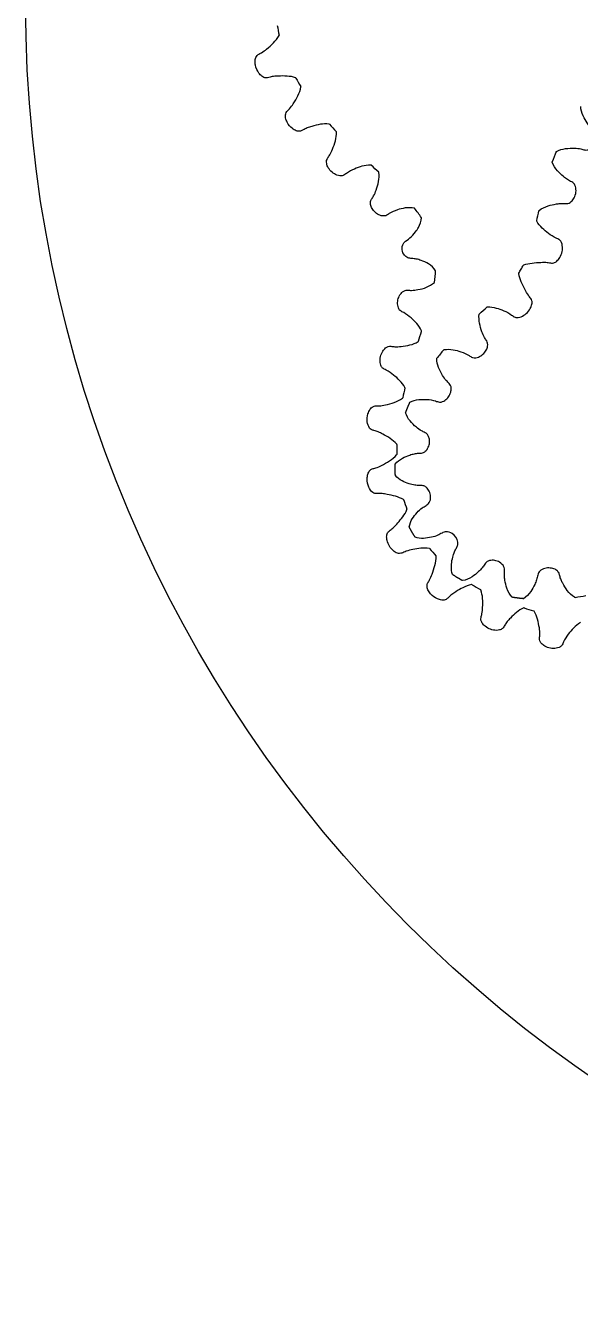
# Model space of a CAD drawing. Header units: inches. Extents: x -3 to 3, y -3 to 3.
# Drawn here: x -3 to -1.724, y -3 to -0.052 of the extents above; entities that cross this region are included whole.
import ezdxf

# ---------------------------------------------------------------- set-up
doc = ezdxf.new("R2010")
doc.units = ezdxf.units.IN
doc.header["$LTSCALE"] = 0.03937
doc.header["$MEASUREMENT"] = 0
doc.layers.add('thingiverse', color=18, linetype='Continuous', true_color=0x000000)

msp = doc.modelspace()

# ---------------------------------------------------------------- linework, layer by layer
at = {"layer": 'thingiverse'}
for points in [[(-2.4171, -0.0752), (-2.4168, -0.0747), (-2.4169, -0.0741)], [(-2.3784, -0.173), (-2.3786, -0.1725), (-2.3792, -0.1723)], [(-2.3668, -0.1936), (-2.3667, -0.1931), (-2.367, -0.1926)], [(-2.3013, -0.2793), (-2.3017, -0.2788), (-2.3022, -0.2788)], [(-2.2852, -0.2972), (-2.2852, -0.2967), (-2.2856, -0.2963)], [(-1.7798, -0.3428), (-1.7796, -0.3423), (-1.7791, -0.342)], [(-2.2053, -0.3737), (-2.2057, -0.3733), (-2.2062, -0.3733)], [(-1.7885, -0.367), (-1.7887, -0.3665), (-1.7885, -0.366)], [(-2.1872, -0.3906), (-2.1872, -0.3901), (-2.1876, -0.3897)], [(-1.8192, -0.4783), (-1.8191, -0.4778), (-1.8186, -0.4775)], [(-1.8241, -0.5027), (-1.8244, -0.5022), (-1.8243, -0.5017)], [(-1.8552, -0.6038), (-1.855, -0.6033), (-1.8544, -0.6031)], [(-1.8659, -0.6231), (-1.8661, -0.6225), (-1.8657, -0.622)], [(-1.9387, -0.6999), (-1.9383, -0.6995), (-1.9377, -0.6995)], [(-1.9568, -0.7168), (-1.9568, -0.7163), (-1.9564, -0.7159)], [(-2.0894, -0.7562), (-2.0892, -0.7557), (-2.0894, -0.7551)], [(-2.0972, -0.7797), (-2.0968, -0.7794), (-2.0966, -0.7789)], [(-2.0544, -0.8188), (-2.0544, -0.8183), (-2.054, -0.8179)], [(-2.0383, -0.7986), (-2.0379, -0.7982), (-2.0374, -0.7981)], [(-2.1331, -0.9096), (-2.1327, -0.9092), (-2.1326, -0.9087)], [(-2.1275, -0.8861), (-2.1274, -0.8855), (-2.1276, -0.885)], [(-2.1461, -1.0166), (-2.1461, -1.016), (-2.1465, -1.0156)], [(-2.1466, -1.0402), (-2.1462, -1.0398), (-2.1462, -1.0392)], [(-2.1302, -1.1442), (-2.1304, -1.1436), (-2.1309, -1.1433)], [(-2.1231, -1.1663), (-2.1229, -1.1657), (-2.1231, -1.1652)], [(-2.0707, -1.256), (-2.0711, -1.2555), (-2.0716, -1.2554)], [(-2.0557, -1.2737), (-2.0557, -1.2731), (-2.0561, -1.2727)], [(-1.9732, -1.339), (-1.9737, -1.3387), (-1.9743, -1.3388)], [(-1.9529, -1.3511), (-1.9531, -1.3505), (-1.9536, -1.3503)], [(-1.7363, -1.3682), (-1.7368, -1.3683), (-1.7373, -1.368)], [(-1.8533, -1.3925), (-1.8539, -1.3923), (-1.8544, -1.3925)], [(-1.8304, -1.4), (-1.8307, -1.3995), (-1.8312, -1.3994)]]:
    msp.add_lwpolyline(points, dxfattribs=at)
at = {"layer": 'thingiverse', "color": 1, "true_color": 0xff0000}
msp.add_circle((0, 0), 3, dxfattribs=at)
at = {"layer": 'thingiverse'}
for centre, radius, start, end in [((-2.089, 0.002), 0.3366, 189.2964, 193.0709), ((-1.9667, 0.0538), 0.47, 208.8521, 211.6098), ((-1.6725, 0.2853), 0.8451, 221.9213, 223.4899), ((-1.2157, -0.5687), 0.6076, 158.1717, 160.5145), ((-2.0274, -0.5165), 0.193, 326.8854, 330.0026), ((-2.0274, -0.5165), 0.193, 329.9974, 333.1146), ((-1.5764, -1.1934), 0.6076, 139.4855, 141.8283), ((-1.3056, -1.0834), 0.8453, 166.5012, 168.0697), ((-1.6754, -1.0299), 0.471, 178.379, 181.1313), ((-1.8085, -1.0464), 0.3363, 196.9068, 200.6853), ((-1.8102, -1.0428), 0.3366, 219.2964, 223.0709), ((-1.7301, -0.9368), 0.47, 238.8521, 241.6098), ((-1.8226, -0.7668), 0.6076, 278.1717, 280.5145), ((-1.5911, -0.5891), 0.8451, 251.9213, 253.4899)]:
    msp.add_arc(centre, radius, start, end, dxfattribs=at)
for points, knots in [([(-2.3792, -0.1723), (-2.3917, -0.168), (-2.4093, -0.1681), (-2.4297, -0.1689), (-2.4391, -0.1712), (-2.4463, -0.173), (-2.4521, -0.1716), (-2.4578, -0.168), (-2.4661, -0.1594), (-2.4716, -0.1466), (-2.4725, -0.133), (-2.4705, -0.1241), (-2.4647, -0.118), (-2.4555, -0.1142), (-2.444, -0.1049), (-2.4298, -0.0923), (-2.4206, -0.0814), (-2.4171, -0.0752)], [14.1847818, 14.1847818, 14.1847818, 14.1847818, 14.2246623, 14.2360768, 14.2465771, 14.253431, 14.2582221, 14.2637388, 14.2737781, 14.2935591, 14.3045424, 14.3143513, 14.3202654, 14.3291187, 14.3436735, 14.3647347, 14.3860788, 14.3860788, 14.3860788, 14.3860788]), ([(-2.3022, -0.2788), (-2.3155, -0.2772), (-2.3327, -0.2815), (-2.3522, -0.2873), (-2.3608, -0.2919), (-2.3672, -0.2955), (-2.3731, -0.2957), (-2.3794, -0.2939), (-2.3893, -0.2881), (-2.3978, -0.2777), (-2.4023, -0.2653), (-2.4028, -0.2564), (-2.399, -0.249), (-2.3914, -0.2426), (-2.383, -0.2303), (-2.3733, -0.214), (-2.3681, -0.2007), (-2.3668, -0.1936)], [13.9600787, 13.9600787, 13.9600787, 13.9600787, 14.0001031, 14.0115139, 14.0219564, 14.0288708, 14.0336036, 14.0389757, 14.0486839, 14.0677428, 14.078353, 14.0879509, 14.0938126, 14.1027204, 14.117261, 14.1383163, 14.1597879, 14.1597879, 14.1597879, 14.1597879]), ([(-1.7791, -0.342), (-1.7726, -0.3385), (-1.7585, -0.3346), (-1.7393, -0.3341), (-1.7244, -0.3353), (-1.7151, -0.3386), (-1.7072, -0.3388), (-1.6952, -0.3326), (-1.6865, -0.3189), (-1.6857, -0.3017), (-1.6935, -0.2924), (-1.7022, -0.2857), (-1.7098, -0.2742), (-1.719, -0.2595), (-1.7229, -0.2459), (-1.7231, -0.2385)], [4.8643054, 4.8643054, 4.8643054, 4.8643054, 4.8863439, 4.907478, 4.9220641, 4.9310176, 4.9367516, 4.9453926, 4.9701692, 4.9832819, 4.9946428, 5.0051387, 5.0165233, 5.0352616, 5.0576556, 5.0576556, 5.0576556, 5.0576556]), ([(-2.2062, -0.3733), (-2.213, -0.3731), (-2.2259, -0.3754), (-2.2445, -0.3824), (-2.2591, -0.3896), (-2.2688, -0.3981), (-2.2771, -0.3987), (-2.286, -0.3961), (-2.2958, -0.3902), (-2.3037, -0.3806), (-2.3078, -0.3711), (-2.3083, -0.3632), (-2.3051, -0.3565), (-2.299, -0.3487), (-2.2932, -0.335), (-2.287, -0.3176), (-2.2849, -0.304), (-2.2852, -0.2972)], [13.736626, 13.736626, 13.736626, 13.736626, 13.7570109, 13.7755036, 13.7962691, 13.8057894, 13.8132404, 13.8201251, 13.8334962, 13.8470273, 13.8570608, 13.8642673, 13.8699682, 13.8791638, 13.893801, 13.9142931, 13.9346374, 13.9346374, 13.9346374, 13.9346374]), ([(-1.8186, -0.4775), (-1.8125, -0.4728), (-1.7994, -0.4669), (-1.7828, -0.4633), (-1.7701, -0.4614), (-1.7614, -0.4615), (-1.7533, -0.4623), (-1.7456, -0.4588), (-1.7388, -0.4509), (-1.734, -0.4392), (-1.7337, -0.4279), (-1.736, -0.4199), (-1.7392, -0.415), (-1.7454, -0.4111), (-1.7541, -0.4071), (-1.7649, -0.3982), (-1.778, -0.3861), (-1.7859, -0.3743), (-1.7885, -0.367)], [4.6427061, 4.6427061, 4.6427061, 4.6427061, 4.6658234, 4.6851742, 4.6939245, 4.7039705, 4.7114575, 4.7179453, 4.728643, 4.7420774, 4.7554121, 4.7618909, 4.7668347, 4.7727487, 4.7836993, 4.7954609, 4.8143638, 4.8373756, 4.8373756, 4.8373756, 4.8373756]), ([(-2.1057, -0.4728), (-2.1126, -0.471), (-2.1261, -0.4711), (-2.1457, -0.4764), (-2.1607, -0.4825), (-2.1707, -0.4903), (-2.1787, -0.4909), (-2.1869, -0.4885), (-2.1959, -0.4831), (-2.203, -0.474), (-2.2067, -0.4651), (-2.2071, -0.4576), (-2.204, -0.4509), (-2.1982, -0.4429), (-2.1928, -0.4291), (-2.1874, -0.4113), (-2.1863, -0.3975), (-2.1872, -0.3906)], [13.5154988, 13.5154988, 13.5154988, 13.5154988, 13.5368983, 13.5554694, 13.5761372, 13.5855464, 13.5927233, 13.5990301, 13.6112136, 13.6236077, 13.6330351, 13.6399953, 13.6456565, 13.6548556, 13.6694622, 13.6899938, 13.7105796, 13.7105796, 13.7105796, 13.7105796]), ([(-2.057, -0.6164), (-2.0612, -0.61), (-2.0718, -0.6005), (-2.088, -0.5934), (-2.101, -0.5892), (-2.1113, -0.5885), (-2.1199, -0.5877), (-2.1282, -0.5821), (-2.1349, -0.572), (-2.1343, -0.5591), (-2.1276, -0.5481), (-2.1144, -0.5415), (-2.1044, -0.529), (-2.0939, -0.5142), (-2.0902, -0.5024), (-2.0897, -0.4946)], [13.3024692, 13.3024692, 13.3024692, 13.3024692, 13.3252663, 13.3441049, 13.3554696, 13.3658688, 13.3752235, 13.3810635, 13.3954394, 13.4102079, 13.4175441, 13.4336825, 13.4526915, 13.4649165, 13.4884974, 13.4884974, 13.4884974, 13.4884974]), ([(-1.8544, -0.6031), (-1.8418, -0.5987), (-1.8232, -0.5977), (-1.8018, -0.5966), (-1.7919, -0.599), (-1.7842, -0.5987), (-1.7772, -0.594), (-1.7703, -0.5852), (-1.7653, -0.5727), (-1.7648, -0.5607), (-1.7669, -0.5514), (-1.7716, -0.5446), (-1.7838, -0.5404), (-1.7971, -0.5312), (-1.8125, -0.5186), (-1.8209, -0.5087), (-1.8241, -0.5027)], [4.4158043, 4.4158043, 4.4158043, 4.4158043, 4.4558845, 4.4706979, 4.4802589, 4.4859071, 4.4936982, 4.504614, 4.5193477, 4.5333741, 4.54027, 4.5477569, 4.5571201, 4.5778612, 4.5963039, 4.616617, 4.616617, 4.616617, 4.616617]), ([(-2.0894, -0.7551), (-2.0921, -0.7489), (-2.0995, -0.738), (-2.1139, -0.7242), (-2.1267, -0.7142), (-2.1384, -0.7094), (-2.1428, -0.7026), (-2.1446, -0.6941), (-2.1443, -0.6835), (-2.1399, -0.6729), (-2.134, -0.6655), (-2.1276, -0.6616), (-2.1203, -0.6611), (-2.1105, -0.6622), (-2.0958, -0.6599), (-2.0775, -0.6554), (-2.0651, -0.6482), (-2.0599, -0.6432)], [13.0803875, 13.0803875, 13.0803875, 13.0803875, 13.1008692, 13.119376, 13.1400736, 13.1494256, 13.1567591, 13.1632378, 13.1755652, 13.1879586, 13.1970986, 13.2039216, 13.2095532, 13.2187881, 13.2333665, 13.2539593, 13.2754673, 13.2754673, 13.2754673, 13.2754673]), ([(-1.9377, -0.6995), (-1.9309, -0.6993), (-1.9181, -0.7016), (-1.8995, -0.7086), (-1.8849, -0.7156), (-1.8752, -0.724), (-1.8669, -0.7246), (-1.8579, -0.7218), (-1.8477, -0.7154), (-1.8394, -0.7048), (-1.8352, -0.6945), (-1.8347, -0.6861), (-1.8382, -0.6792), (-1.8452, -0.6718), (-1.855, -0.6528), (-1.8634, -0.6362), (-1.8659, -0.6231)], [4.1914092, 4.1914092, 4.1914092, 4.1914092, 4.2117215, 4.2301621, 4.250909, 4.2602937, 4.2677741, 4.2747068, 4.2887069, 4.3034154, 4.3143245, 4.3221112, 4.3277736, 4.3373197, 4.3521411, 4.392217, 4.392217, 4.392217, 4.392217]), ([(-2.0374, -0.7981), (-2.0306, -0.7969), (-2.0174, -0.7976), (-1.998, -0.8029), (-1.983, -0.809), (-1.973, -0.8168), (-1.965, -0.8173), (-1.9567, -0.8148), (-1.9477, -0.8093), (-1.9406, -0.8002), (-1.937, -0.7912), (-1.9367, -0.7837), (-1.9398, -0.777), (-1.9457, -0.7691), (-1.9512, -0.7553), (-1.9566, -0.7375), (-1.9577, -0.7236), (-1.9568, -0.7168)], [3.9706459, 3.9706459, 3.9706459, 3.9706459, 3.991359, 4.0098988, 4.0306114, 4.0399717, 4.0472211, 4.0536072, 4.065881, 4.078341, 4.0877282, 4.0946818, 4.1003569, 4.1095592, 4.1241604, 4.1446986, 4.1653168, 4.1653168, 4.1653168, 4.1653168]), ([(-2.1276, -0.885), (-2.1308, -0.8791), (-2.1389, -0.869), (-2.1539, -0.8559), (-2.167, -0.8463), (-2.179, -0.8416), (-2.1834, -0.8344), (-2.1852, -0.8253), (-2.1845, -0.8139), (-2.1796, -0.8024), (-2.1731, -0.7945), (-2.1663, -0.7905), (-2.1589, -0.7902), (-2.1492, -0.792), (-2.1344, -0.7907), (-2.116, -0.7881), (-2.103, -0.7833), (-2.0972, -0.7797)], [12.8563293, 12.8563293, 12.8563293, 12.8563293, 12.8765683, 12.8950168, 12.915791, 12.9253772, 12.9328435, 12.9397922, 12.9532654, 12.966763, 12.9767036, 12.9838319, 12.9895152, 12.9987276, 13.0133676, 13.0338506, 13.0543385, 13.0543385, 13.0543385, 13.0543385]), ([(-2.116, -0.9191), (-2.1098, -0.9157), (-2.0967, -0.9124), (-2.0765, -0.9124), (-2.0604, -0.9145), (-2.0487, -0.9195), (-2.041, -0.9182), (-2.0338, -0.914), (-2.0266, -0.907), (-2.022, -0.897), (-2.0207, -0.8879), (-2.022, -0.8807), (-2.0265, -0.8749), (-2.0339, -0.8683), (-2.0421, -0.8558), (-2.0508, -0.8394), (-2.0542, -0.8258), (-2.0544, -0.8188)], [3.7503643, 3.7503643, 3.7503643, 3.7503643, 3.7716446, 3.7901875, 3.8108832, 3.8202695, 3.827399, 3.8335532, 3.8451995, 3.8569989, 3.8660018, 3.8728026, 3.8784263, 3.8877171, 3.9023449, 3.9228897, 3.9437168, 3.9437168, 3.9437168, 3.9437168]), ([(-2.1465, -1.0156), (-2.1551, -1.0054), (-2.1703, -0.9966), (-2.1884, -0.9871), (-2.1977, -0.9844), (-2.2049, -0.9825), (-2.2115, -0.9761), (-2.2154, -0.9632), (-2.2142, -0.9482), (-2.2086, -0.9362), (-2.2027, -0.9295), (-2.1948, -0.927), (-2.1849, -0.9278), (-2.1703, -0.9249), (-2.1519, -0.9199), (-2.1389, -0.9138), (-2.1331, -0.9096)], [12.6311814, 12.6311814, 12.6311814, 12.6311814, 12.6710565, 12.6824754, 12.6930154, 12.699874, 12.7046253, 12.7198028, 12.738859, 12.7494083, 12.7589359, 12.7647892, 12.773709, 12.7882632, 12.8093414, 12.8308866, 12.8308866, 12.8308866, 12.8308866]), ([(-2.1499, -1.0613), (-2.1455, -1.0557), (-2.1346, -1.0474), (-2.1188, -1.0412), (-2.1062, -1.0375), (-2.0963, -1.0362), (-2.0874, -1.0364), (-2.0807, -1.0326), (-2.0755, -1.0264), (-2.0713, -1.0177), (-2.0705, -1.0072), (-2.0724, -0.9985), (-2.0761, -0.9924), (-2.0822, -0.9884), (-2.0913, -0.9846), (-2.103, -0.9755), (-2.1167, -0.9625), (-2.124, -0.9502), (-2.1261, -0.9433)], [3.532785, 3.532785, 3.532785, 3.532785, 3.5541966, 3.5728, 3.5837957, 3.5934472, 3.6028535, 3.6099039, 3.6158877, 3.6270601, 3.6382953, 3.6469983, 3.6536531, 3.6592741, 3.6685058, 3.6830926, 3.7037006, 3.7251106, 3.7251106, 3.7251106, 3.7251106]), ([(-2.1309, -1.1433), (-2.1423, -1.1366), (-2.1594, -1.1329), (-2.1795, -1.1292), (-2.1891, -1.1293), (-2.1966, -1.1296), (-2.2048, -1.1252), (-2.2124, -1.1136), (-2.2154, -1.0983), (-2.2133, -1.0847), (-2.2093, -1.0765), (-2.2023, -1.0719), (-2.1926, -1.0702), (-2.1792, -1.0637), (-2.1626, -1.0544), (-2.1513, -1.0456), (-2.1466, -1.0402)], [12.4048884, 12.4048884, 12.4048884, 12.4048884, 12.444683, 12.4561163, 12.4664986, 12.4733949, 12.4782069, 12.4938282, 12.513627, 12.5245604, 12.5343488, 12.5402385, 12.5490855, 12.5636417, 12.5847429, 12.606184, 12.606184, 12.606184, 12.606184]), ([(-2.1177, -1.2058), (-2.1166, -1.1992), (-2.1117, -1.1872), (-2.1002, -1.1736), (-2.0897, -1.1628), (-2.079, -1.1572), (-2.0695, -1.1497), (-2.0676, -1.1363), (-2.0706, -1.124), (-2.0774, -1.1149), (-2.0859, -1.1105), (-2.0951, -1.111), (-2.1059, -1.1102), (-2.1192, -1.1066), (-2.1351, -1.1006), (-2.1452, -1.0931), (-2.1495, -1.088)], [3.3160863, 3.3160863, 3.3160863, 3.3160863, 3.3360259, 3.3540835, 3.3697517, 3.3805497, 3.3904061, 3.4051253, 3.4177623, 3.4293591, 3.4373405, 3.4460346, 3.4562418, 3.4699554, 3.4871588, 3.5070627, 3.5070627, 3.5070627, 3.5070627]), ([(-2.0716, -1.2554), (-2.078, -1.2545), (-2.0909, -1.2547), (-2.1085, -1.2582), (-2.1235, -1.2607), (-2.1344, -1.2671), (-2.1454, -1.2675), (-2.1554, -1.2603), (-2.1637, -1.2509), (-2.1685, -1.2393), (-2.17, -1.229), (-2.1688, -1.2197), (-2.1612, -1.2131), (-2.1522, -1.2067), (-2.143, -1.1958), (-2.132, -1.183), (-2.1255, -1.1723), (-2.1231, -1.1663)], [12.1781304, 12.1781304, 12.1781304, 12.1781304, 12.1975451, 12.2163335, 12.2320921, 12.2428895, 12.2532568, 12.2640652, 12.2778044, 12.2919164, 12.3000709, 12.3097883, 12.3185172, 12.3292804, 12.3431658, 12.3608656, 12.3802799, 12.3802799, 12.3802799, 12.3802799]), ([(-2.0179, -1.3158), (-2.0202, -1.3095), (-2.0217, -1.297), (-2.0189, -1.2803), (-2.0153, -1.267), (-2.0108, -1.2572), (-2.0056, -1.2495), (-2.0054, -1.2354), (-2.0153, -1.2218), (-2.0313, -1.2159), (-2.0428, -1.22), (-2.0528, -1.2268), (-2.0675, -1.2302), (-2.085, -1.2335), (-2.0979, -1.2317), (-2.1041, -1.2294)], [3.098949, 3.098949, 3.098949, 3.098949, 3.1188537, 3.1360293, 3.1497287, 3.1599441, 3.1687345, 3.1767074, 3.2009288, 3.2156126, 3.2254805, 3.2363011, 3.2519559, 3.269982, 3.289922, 3.289922, 3.289922, 3.289922]), ([(-1.9743, -1.3388), (-1.9812, -1.3402), (-1.9937, -1.3451), (-2.0083, -1.3539), (-2.0198, -1.3612), (-2.0267, -1.3678), (-2.0321, -1.3729), (-2.0377, -1.3746), (-2.0445, -1.3744), (-2.056, -1.3711), (-2.0671, -1.3627), (-2.0748, -1.3515), (-2.0775, -1.3427), (-2.0755, -1.3346), (-2.0695, -1.3267), (-2.0641, -1.3128), (-2.0581, -1.2948), (-2.0556, -1.2808), (-2.0557, -1.2737)], [11.9522131, 11.9522131, 11.9522131, 11.9522131, 11.9734444, 11.9920936, 12.003508, 12.0140083, 12.0208623, 12.0256533, 12.0311701, 12.0412093, 12.0609903, 12.0719736, 12.0817825, 12.0876966, 12.0965499, 12.1111047, 12.132166, 12.15351, 12.15351, 12.15351, 12.15351]), ([(-1.881, -1.3679), (-1.8865, -1.3621), (-1.8933, -1.349), (-1.8972, -1.3321), (-1.899, -1.3195), (-1.8987, -1.3108), (-1.8978, -1.3028), (-1.9007, -1.2951), (-1.9076, -1.2883), (-1.9179, -1.2831), (-1.9283, -1.2824), (-1.9358, -1.2842), (-1.9408, -1.287), (-1.9452, -1.2928), (-1.95, -1.301), (-1.96, -1.3108), (-1.9739, -1.3224), (-1.9872, -1.3284), (-1.995, -1.3295)], [2.8809034, 2.8809034, 2.8809034, 2.8809034, 2.9048585, 2.9242567, 2.9329904, 2.9427069, 2.9505008, 2.9568012, 2.966762, 2.9789398, 2.9910871, 2.997167, 3.0019742, 3.0078692, 3.0187939, 3.0305312, 3.0494737, 3.0732267, 3.0732267, 3.0732267, 3.0732267]), ([(-1.7373, -1.368), (-1.7439, -1.364), (-1.7541, -1.3537), (-1.763, -1.3391), (-1.7688, -1.3276), (-1.7714, -1.3193), (-1.7732, -1.3113), (-1.7787, -1.3051), (-1.7878, -1.301), (-1.7998, -1.2998), (-1.8101, -1.3028), (-1.8186, -1.3081), (-1.8228, -1.3168), (-1.824, -1.328), (-1.83, -1.3406), (-1.8383, -1.3566), (-1.8483, -1.3672), (-1.8549, -1.3713)], [2.6622987, 2.6622987, 2.6622987, 2.6622987, 2.685625, 2.7049857, 2.7137396, 2.723904, 2.7313504, 2.7377737, 2.7480569, 2.7607982, 2.7734426, 2.7797002, 2.7904412, 2.8014095, 2.8131624, 2.8320702, 2.8556498, 2.8556498, 2.8556498, 2.8556498]), ([(-1.8544, -1.3925), (-1.8662, -1.3976), (-1.8787, -1.4093), (-1.8922, -1.4236), (-1.898, -1.4319), (-1.9021, -1.44), (-1.9097, -1.4437), (-1.9192, -1.4445), (-1.931, -1.4425), (-1.9423, -1.436), (-1.9498, -1.4284), (-1.9532, -1.4211), (-1.9525, -1.4136), (-1.9494, -1.4042), (-1.9486, -1.3893), (-1.9484, -1.3709), (-1.9506, -1.3574), (-1.9529, -1.3511)], [11.7275014, 11.7275014, 11.7275014, 11.7275014, 11.7661752, 11.7772077, 11.7869317, 11.7964333, 11.8039706, 11.8110552, 11.8250401, 11.8392207, 11.8496031, 11.8569674, 11.8626857, 11.8719066, 11.8865539, 11.9070334, 11.9272187, 11.9272187, 11.9272187, 11.9272187]), ([(-1.724, -1.4264), (-1.73, -1.4296), (-1.74, -1.438), (-1.7526, -1.4534), (-1.7617, -1.4669), (-1.7658, -1.4791), (-1.7727, -1.4838), (-1.7817, -1.486), (-1.7931, -1.4859), (-1.8048, -1.4814), (-1.8131, -1.4753), (-1.8175, -1.4687), (-1.818, -1.4613), (-1.8166, -1.4515), (-1.8185, -1.4367), (-1.8218, -1.4186), (-1.8268, -1.4058), (-1.8304, -1.4)], [11.5040504, 11.5040504, 11.5040504, 11.5040504, 11.5244353, 11.5429281, 11.5636935, 11.5732138, 11.5806649, 11.5875495, 11.6009206, 11.6144518, 11.6244852, 11.6316917, 11.6373926, 11.6465882, 11.6612254, 11.6817175, 11.7020618, 11.7020618, 11.7020618, 11.7020618])]:
    msp.add_open_spline(points, degree=3, knots=knots, dxfattribs=at)
for points in [[(-2.1876, -0.3897), (-2.1935, -0.3844), (-2.1994, -0.379), (-2.2053, -0.3737)], [(-2.0897, -0.4946), (-2.0946, -0.487), (-2.0999, -0.4797), (-2.1057, -0.4728)], [(-1.8243, -0.5017), (-1.8226, -0.4939), (-1.8209, -0.4861), (-1.8192, -0.4783)], [(-2.0599, -0.6432), (-2.0584, -0.6343), (-2.0574, -0.6254), (-2.057, -0.6164)], [(-1.9564, -0.7159), (-1.9505, -0.7105), (-1.9446, -0.7052), (-1.9387, -0.6999)], [(-2.0966, -0.7789), (-2.0942, -0.7713), (-2.0918, -0.7638), (-2.0894, -0.7562)]]:
    msp.add_open_spline(points, degree=3, dxfattribs=at)
for points, weights in [([(-2.1261, -0.9433), (-2.1216, -0.931), (-2.116, -0.9191)], [1, 0.999536784384, 1]), ([(-2.1495, -1.088), (-2.1504, -1.0746), (-2.1499, -1.0613)], [1, 0.999182455461, 1]), ([(-2.1113, -1.2178), (-2.1146, -1.2121), (-2.1177, -1.2058)], [1, 0.999730826779, 1]), ([(-2.1041, -1.2294), (-2.108, -1.2235), (-2.1113, -1.2178)], [1, 0.999730826779, 1]), ([(-1.995, -1.3295), (-2.0068, -1.3233), (-2.0179, -1.3158)], [1, 0.999182455461, 1]), ([(-1.8549, -1.3713), (-1.868, -1.3701), (-1.881, -1.3679)], [1, 0.999536784384, 1])]:
    msp.add_rational_spline(points, weights, degree=2, dxfattribs=at)

doc.saveas('drawing.dxf')
